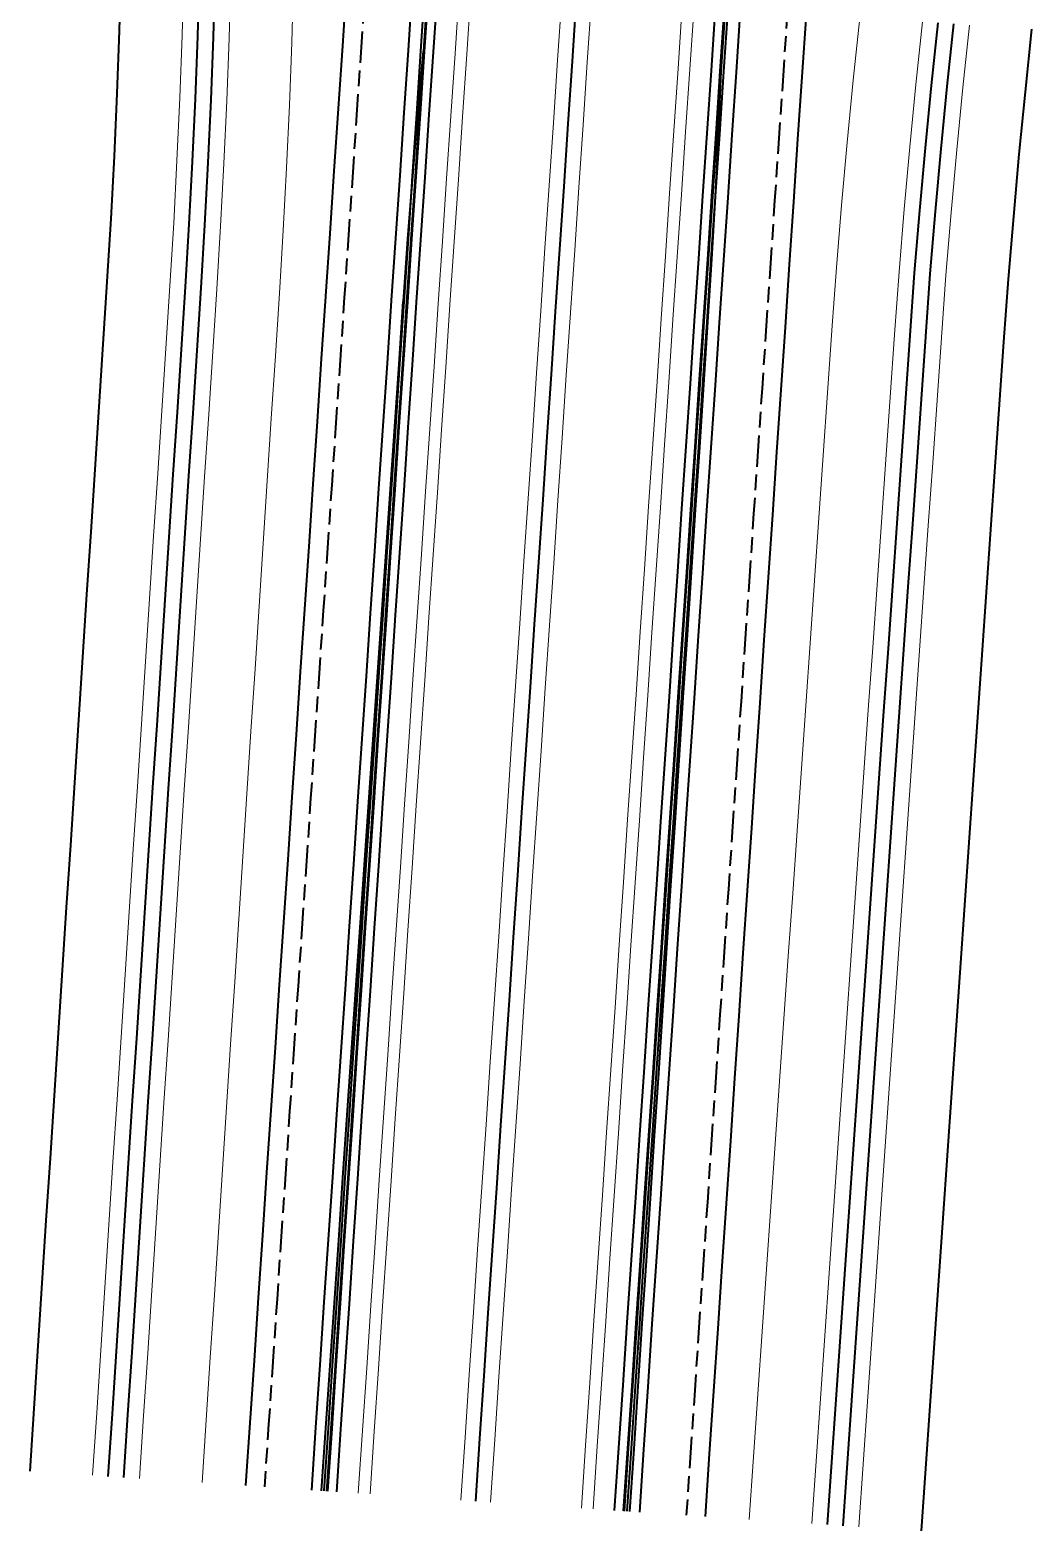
# Model space of a CAD drawing. Header units: feet. Extents: x 85617 to 85865, y 436878 to 437298.
# Drawn here: x 85616.64 to 85648.57, y 436877.91 to 436925.76 of the extents above; entities that cross this region are included whole.
import ezdxf

# ---------------------------------------------------------------- set-up
doc = ezdxf.new("R2010")
doc.units = ezdxf.units.FT
doc.header["$MEASUREMENT"] = 0
for name, pattern in [('( Dashed )', [0.75, 0.5, -0.25]), ('AM-AS', [16, 10, -2, 2, -2]), ('BV-GELEIDERAIL', [16, 10, -3, -3]), ('VW-3-3_STREEP15-N', [6, 3, -3]), ('VW-DOORGETROKKEN_015-N', [0])]:
    doc.linetypes.add(name, pattern=pattern)
for name, color, linetype, lineweight in [('N-WE-AM-AS-G', 10, 'AM-AS', 13), ('N-WE-BV-GELEIDECONSTRUCTIE_ACHTERZIJDE-G', 210, 'Continuous', 40), ('N-WE-BV-GELEIDECONSTRUCTIE_GELEIDERAIL-G', 210, 'BV-GELEIDERAIL', 40), ('N-WE-BV-GELEIDECONSTRUCTIE_UITBUIGING-G', 30, '( Dashed )', 40), ('N-WE-BV-GELEIDECONSTRUCTIE_VOORZIJDE-G', 210, 'Continuous', 40), ('N-WE-GW-BERM-G', 90, 'Continuous', 40), ('N-WE-GW-CUNET-G', 90, 'Continuous', 40), ('N-WE-GW-GRONDWERKLIJN_TEEN-G', 90, 'Continuous', 0), ('N-WE-GW-WATERGANG_BODEM-G', 90, 'Continuous', 40), ('N-WE-GW-WATERGANG_INSTEEK-G', 90, 'Continuous', 40), ('N-WE-GW-WATERGANG_WATERLIJN_WINTERPEIL-G', 7, 'Continuous', 0), ('N-WE-GW-ZANDLIJN-G', 20, 'Continuous', 40), ('N-WE-VH-KANTVERHARDING-G', 7, 'Continuous', 0), ('N-WE-VH-VERHARDING_KNIKLIJN-G', 251, 'Continuous', 40), ('N-WE-VW-MARKERING_LANGS_STREEP_33_015-G', 7, 'VW-3-3_STREEP15-N', 0), ('N-WE-VW-MARKERING_LANGS_STREEP_DOORGETROKKEN_015-G', 7, 'VW-DOORGETROKKEN_015-N', 0)]:
    doc.layers.add(name, color=color, linetype=linetype, lineweight=lineweight)

# ---------------------------------------------------------------- blocks, each defined once
blk = doc.blocks.new('*U4')
at = {"layer": 'N-WE-GW-CUNET-G', "flags": 128}
blk.add_lwpolyline([(85625.924, 436879.194), (85626.062, 436881.19), (85626.199, 436883.185), (85626.336, 436885.18), (85626.474, 436887.176), (85626.611, 436889.171), (85626.749, 436891.166), (85626.886, 436893.161), (85627.024, 436895.157), (85627.161, 436897.152), (85627.299, 436899.147), (85627.436, 436901.142), (85627.573, 436903.138), (85627.711, 436905.133), (85627.848, 436907.128), (85627.986, 436909.124), (85628.123, 436911.119), (85628.261, 436913.114), (85628.398, 436915.109), (85628.535, 436917.1), (85628.536, 436917.105), (85628.679, 436919.1), (85628.834, 436921.094), (85629.002, 436923.087), (85629.181, 436925.079)], dxfattribs=at)
blk = doc.blocks.new('*U5')
at = {"layer": 'N-WE-GW-CUNET-G', "flags": 128}
blk.add_lwpolyline([(85635.759, 436878.534), (85635.89, 436880.529), (85636.02, 436882.525), (85636.151, 436884.521), (85636.282, 436886.517), (85636.413, 436888.512), (85636.543, 436890.508), (85636.674, 436892.504), (85636.805, 436894.499), (85636.935, 436896.495), (85637.066, 436898.491), (85637.197, 436900.487), (85637.327, 436902.482), (85637.458, 436904.478), (85637.589, 436906.474), (85637.72, 436908.47), (85637.85, 436910.465), (85637.981, 436912.461), (85638.112, 436914.457), (85638.242, 436916.447), (85638.242, 436916.452), (85638.367, 436918.449), (85638.48, 436920.446), (85638.58, 436922.443), (85638.669, 436924.442)], dxfattribs=at)

msp = doc.modelspace()

# ---------------------------------------------------------------- linework, layer by layer
at = {"layer": 'N-WE-AM-AS-G'}
msp.add_polyline3d([(85630.842, 436878.864, 1), (85631.009, 436881.358, 1.003), (85631.177, 436883.853, 1.006), (85631.344, 436886.347, 1.008), (85631.512, 436888.842, 1.011), (85631.68, 436891.336, 1.014), (85631.847, 436893.83, 1.017), (85632.015, 436896.325, 1.02), (85632.182, 436898.819, 1.023), (85632.35, 436901.313, 1.025), (85632.517, 436903.808, 1.028), (85632.685, 436906.302, 1.031), (85632.853, 436908.797, 1.034), (85633.02, 436911.291, 1.037), (85633.188, 436913.785, 1.039), (85633.355, 436916.28, 1.042), (85633.389, 436916.774, 1.043), (85633.523, 436918.774, 1.049), (85633.691, 436921.268, 1.068), (85633.858, 436923.763, 1.1), (85634.026, 436926.257, 1.144)], dxfattribs=at)
at = {"layer": 'N-WE-BV-GELEIDECONSTRUCTIE_ACHTERZIJDE-G'}
for points in [[(85625.614, 436879.215, 0.804), (85625.748, 436881.211, 0.806), (85625.882, 436883.206, 0.809), (85626.016, 436885.202, 0.811), (85626.15, 436887.197, 0.813), (85626.285, 436889.193, 0.815), (85626.419, 436891.188, 0.818), (85626.553, 436893.184, 0.82), (85626.687, 436895.179, 0.822), (85626.821, 436897.175, 0.824), (85626.955, 436899.17, 0.827), (85627.089, 436901.166, 0.829), (85627.223, 436903.161, 0.831), (85627.357, 436905.157, 0.833), (85627.491, 436907.152, 0.836), (85627.625, 436909.148, 0.838), (85627.759, 436911.143, 0.84), (85627.893, 436913.139, 0.842), (85628.027, 436915.134, 0.845), (85628.161, 436917.125, 0.847), (85628.161, 436917.13, 0.847), (85628.296, 436919.125, 0.853), (85628.43, 436921.121, 0.867), (85628.564, 436923.116, 0.89), (85628.698, 436925.112, 0.92), (85628.832, 436927.107, 0.958)], [(85625.614, 436879.215, 1.594), (85625.748, 436881.211, 1.596), (85625.882, 436883.206, 1.599), (85626.016, 436885.202, 1.601), (85626.15, 436887.197, 1.603), (85626.285, 436889.193, 1.605), (85626.419, 436891.188, 1.608), (85626.553, 436893.184, 1.61), (85626.687, 436895.179, 1.612), (85626.821, 436897.175, 1.614), (85626.955, 436899.17, 1.617), (85627.089, 436901.166, 1.619), (85627.223, 436903.161, 1.621), (85627.357, 436905.157, 1.623), (85627.491, 436907.152, 1.626), (85627.625, 436909.148, 1.628), (85627.759, 436911.143, 1.63), (85627.893, 436913.139, 1.632), (85628.027, 436915.134, 1.635), (85628.161, 436917.125, 1.637), (85628.161, 436917.13, 1.637), (85628.296, 436919.125, 1.643), (85628.43, 436921.121, 1.657), (85628.564, 436923.116, 1.68), (85628.698, 436925.112, 1.71), (85628.832, 436927.107, 1.748)], [(85636.069, 436878.513, 0.804), (85636.203, 436880.508, 0.806), (85636.337, 436882.504, 0.809), (85636.471, 436884.499, 0.811), (85636.605, 436886.495, 0.813), (85636.739, 436888.49, 0.815), (85636.873, 436890.486, 0.818), (85637.008, 436892.481, 0.82), (85637.142, 436894.477, 0.822), (85637.276, 436896.472, 0.824), (85637.41, 436898.468, 0.827), (85637.544, 436900.463, 0.829), (85637.678, 436902.459, 0.831), (85637.812, 436904.454, 0.833), (85637.946, 436906.45, 0.836), (85638.08, 436908.445, 0.838), (85638.214, 436910.441, 0.84), (85638.348, 436912.436, 0.842), (85638.482, 436914.432, 0.845), (85638.616, 436916.422, 0.847), (85638.616, 436916.427, 0.847), (85638.75, 436918.423, 0.853), (85638.885, 436920.418, 0.867), (85639.019, 436922.414, 0.89), (85639.153, 436924.409, 0.92), (85639.287, 436926.405, 0.958)], [(85636.069, 436878.513, 1.594), (85636.203, 436880.508, 1.596), (85636.337, 436882.504, 1.599), (85636.471, 436884.499, 1.601), (85636.605, 436886.495, 1.603), (85636.739, 436888.49, 1.605), (85636.873, 436890.486, 1.608), (85637.008, 436892.481, 1.61), (85637.142, 436894.477, 1.612), (85637.276, 436896.472, 1.614), (85637.41, 436898.468, 1.617), (85637.544, 436900.463, 1.619), (85637.678, 436902.459, 1.621), (85637.812, 436904.454, 1.623), (85637.946, 436906.45, 1.626), (85638.08, 436908.445, 1.628), (85638.214, 436910.441, 1.63), (85638.348, 436912.436, 1.632), (85638.482, 436914.432, 1.635), (85638.616, 436916.422, 1.637), (85638.616, 436916.427, 1.637), (85638.75, 436918.423, 1.643), (85638.885, 436920.418, 1.657), (85639.019, 436922.414, 1.68), (85639.153, 436924.409, 1.71), (85639.287, 436926.405, 1.748)]]:
    msp.add_polyline3d(points, dxfattribs=at)
at = {"layer": 'N-WE-BV-GELEIDECONSTRUCTIE_GELEIDERAIL-G'}
for points in [[(85626.013, 436879.188, 0.824), (85626.147, 436881.184, 0.826), (85626.281, 436883.179, 0.829), (85626.415, 436885.175, 0.831), (85626.55, 436887.17, 0.833), (85626.684, 436889.166, 0.835), (85626.818, 436891.161, 0.838), (85626.952, 436893.157, 0.84), (85627.086, 436895.152, 0.842), (85627.22, 436897.148, 0.844), (85627.354, 436899.143, 0.847), (85627.488, 436901.139, 0.849), (85627.622, 436903.134, 0.851), (85627.756, 436905.13, 0.853), (85627.89, 436907.125, 0.856), (85628.024, 436909.121, 0.858), (85628.158, 436911.116, 0.86), (85628.292, 436913.112, 0.862), (85628.427, 436915.107, 0.865), (85628.56, 436917.098, 0.867), (85628.561, 436917.103, 0.867), (85628.695, 436919.098, 0.873), (85628.829, 436921.094, 0.887), (85628.963, 436923.089, 0.91), (85629.097, 436925.085, 0.94), (85629.231, 436927.08, 0.978)], [(85635.67, 436878.54, 0.824), (85635.804, 436880.535, 0.826), (85635.938, 436882.531, 0.829), (85636.072, 436884.526, 0.831), (85636.206, 436886.522, 0.833), (85636.34, 436888.517, 0.835), (85636.474, 436890.513, 0.838), (85636.608, 436892.508, 0.84), (85636.742, 436894.504, 0.842), (85636.877, 436896.499, 0.844), (85637.011, 436898.495, 0.847), (85637.145, 436900.49, 0.849), (85637.279, 436902.486, 0.851), (85637.413, 436904.481, 0.853), (85637.547, 436906.477, 0.856), (85637.681, 436908.472, 0.858), (85637.815, 436910.468, 0.86), (85637.949, 436912.463, 0.862), (85638.083, 436914.459, 0.865), (85638.217, 436916.449, 0.867), (85638.217, 436916.454, 0.867), (85638.351, 436918.45, 0.873), (85638.485, 436920.445, 0.887), (85638.619, 436922.441, 0.91), (85638.754, 436924.436, 0.94), (85638.888, 436926.432, 0.978)]]:
    msp.add_polyline3d(points, dxfattribs=at)
at = {"layer": 'N-WE-BV-GELEIDECONSTRUCTIE_UITBUIGING-G'}
for points in [[(85624.118, 436879.316, 0.729), (85624.252, 436881.311, 0.731), (85624.386, 436883.307, 0.734), (85624.52, 436885.302, 0.736), (85624.654, 436887.298, 0.738), (85624.788, 436889.293, 0.74), (85624.922, 436891.289, 0.743), (85625.056, 436893.284, 0.745), (85625.19, 436895.28, 0.747), (85625.324, 436897.275, 0.749), (85625.458, 436899.271, 0.752), (85625.592, 436901.266, 0.754), (85625.726, 436903.262, 0.756), (85625.86, 436905.257, 0.758), (85625.995, 436907.253, 0.761), (85626.129, 436909.248, 0.763), (85626.263, 436911.244, 0.765), (85626.397, 436913.239, 0.767), (85626.531, 436915.235, 0.77), (85626.665, 436917.225, 0.772), (85626.665, 436917.23, 0.772), (85626.799, 436919.226, 0.778), (85626.933, 436921.221, 0.792), (85627.067, 436923.217, 0.815), (85627.201, 436925.212, 0.845), (85627.335, 436927.208, 0.883)], [(85637.566, 436878.412, 0.729), (85637.7, 436880.408, 0.731), (85637.834, 436882.403, 0.734), (85637.968, 436884.399, 0.736), (85638.102, 436886.394, 0.738), (85638.236, 436888.39, 0.74), (85638.37, 436890.385, 0.743), (85638.504, 436892.381, 0.745), (85638.638, 436894.376, 0.747), (85638.772, 436896.372, 0.749), (85638.906, 436898.367, 0.752), (85639.04, 436900.363, 0.754), (85639.174, 436902.358, 0.756), (85639.309, 436904.354, 0.758), (85639.443, 436906.349, 0.761), (85639.577, 436908.345, 0.763), (85639.711, 436910.34, 0.765), (85639.845, 436912.336, 0.767), (85639.979, 436914.331, 0.77), (85640.113, 436916.322, 0.772), (85640.113, 436916.327, 0.772), (85640.247, 436918.322, 0.778), (85640.381, 436920.318, 0.792), (85640.515, 436922.313, 0.815), (85640.649, 436924.309, 0.845), (85640.783, 436926.304, 0.883)]]:
    msp.add_polyline3d(points, dxfattribs=at)
at = {"layer": 'N-WE-BV-GELEIDECONSTRUCTIE_VOORZIJDE-G'}
for points in [[(85626.412, 436879.162, 0.844), (85626.546, 436881.157, 0.846), (85626.68, 436883.153, 0.849), (85626.815, 436885.148, 0.851), (85626.949, 436887.144, 0.853), (85627.083, 436889.139, 0.855), (85627.217, 436891.135, 0.858), (85627.351, 436893.13, 0.86), (85627.485, 436895.126, 0.862), (85627.619, 436897.121, 0.864), (85627.753, 436899.117, 0.867), (85627.887, 436901.112, 0.869), (85628.021, 436903.108, 0.871), (85628.155, 436905.103, 0.873), (85628.289, 436907.099, 0.876), (85628.423, 436909.094, 0.878), (85628.557, 436911.09, 0.88), (85628.692, 436913.085, 0.882), (85628.826, 436915.081, 0.885), (85628.959, 436917.071, 0.887), (85628.96, 436917.076, 0.887), (85629.094, 436919.072, 0.893), (85629.228, 436921.067, 0.907), (85629.362, 436923.063, 0.93), (85629.496, 436925.058, 0.96), (85629.63, 436927.054, 0.998)], [(85626.412, 436879.162, 1.594), (85626.546, 436881.157, 1.596), (85626.68, 436883.153, 1.599), (85626.815, 436885.148, 1.601), (85626.949, 436887.144, 1.603), (85627.083, 436889.139, 1.605), (85627.217, 436891.135, 1.608), (85627.351, 436893.13, 1.61), (85627.485, 436895.126, 1.612), (85627.619, 436897.121, 1.614), (85627.753, 436899.117, 1.617), (85627.887, 436901.112, 1.619), (85628.021, 436903.108, 1.621), (85628.155, 436905.103, 1.623), (85628.289, 436907.099, 1.626), (85628.423, 436909.094, 1.628), (85628.557, 436911.09, 1.63), (85628.692, 436913.085, 1.632), (85628.826, 436915.081, 1.635), (85628.959, 436917.071, 1.637), (85628.96, 436917.076, 1.637), (85629.094, 436919.072, 1.643), (85629.228, 436921.067, 1.657), (85629.362, 436923.063, 1.68), (85629.496, 436925.058, 1.71), (85629.63, 436927.054, 1.748)], [(85635.271, 436878.566, 0.844), (85635.405, 436880.562, 0.846), (85635.539, 436882.557, 0.849), (85635.673, 436884.553, 0.851), (85635.807, 436886.548, 0.853), (85635.941, 436888.544, 0.855), (85636.075, 436890.539, 0.858), (85636.209, 436892.535, 0.86), (85636.343, 436894.53, 0.862), (85636.477, 436896.526, 0.864), (85636.612, 436898.521, 0.867), (85636.746, 436900.517, 0.869), (85636.88, 436902.512, 0.871), (85637.014, 436904.508, 0.873), (85637.148, 436906.503, 0.876), (85637.282, 436908.499, 0.878), (85637.416, 436910.494, 0.88), (85637.55, 436912.49, 0.882), (85637.684, 436914.485, 0.885), (85637.818, 436916.476, 0.887), (85637.818, 436916.481, 0.887), (85637.952, 436918.476, 0.893), (85638.086, 436920.472, 0.907), (85638.22, 436922.467, 0.93), (85638.354, 436924.463, 0.96), (85638.489, 436926.458, 0.998)], [(85635.271, 436878.566, 1.594), (85635.405, 436880.562, 1.596), (85635.539, 436882.557, 1.599), (85635.673, 436884.553, 1.601), (85635.807, 436886.548, 1.603), (85635.941, 436888.544, 1.605), (85636.075, 436890.539, 1.608), (85636.209, 436892.535, 1.61), (85636.343, 436894.53, 1.612), (85636.477, 436896.526, 1.614), (85636.612, 436898.521, 1.617), (85636.746, 436900.517, 1.619), (85636.88, 436902.512, 1.621), (85637.014, 436904.508, 1.623), (85637.148, 436906.503, 1.626), (85637.282, 436908.499, 1.628), (85637.416, 436910.494, 1.63), (85637.55, 436912.49, 1.632), (85637.684, 436914.485, 1.635), (85637.818, 436916.476, 1.637), (85637.818, 436916.481, 1.637), (85637.952, 436918.476, 1.643), (85638.086, 436920.472, 1.657), (85638.22, 436922.467, 1.68), (85638.354, 436924.463, 1.71), (85638.489, 436926.458, 1.748)]]:
    msp.add_polyline3d(points, dxfattribs=at)
at = {"layer": 'N-WE-GW-BERM-G'}
for points in [[(85623.519, 436879.356, 0.699), (85623.653, 436881.352, 0.701), (85623.787, 436883.347, 0.704), (85623.921, 436885.343, 0.706), (85624.055, 436887.338, 0.708), (85624.189, 436889.334, 0.71), (85624.323, 436891.329, 0.713), (85624.457, 436893.325, 0.715), (85624.591, 436895.32, 0.717), (85624.726, 436897.316, 0.719), (85624.86, 436899.311, 0.722), (85624.994, 436901.307, 0.724), (85625.128, 436903.302, 0.726), (85625.262, 436905.298, 0.728), (85625.396, 436907.293, 0.731), (85625.53, 436909.289, 0.733), (85625.664, 436911.284, 0.735), (85625.798, 436913.28, 0.737), (85625.932, 436915.275, 0.74), (85626.066, 436917.266, 0.742), (85626.066, 436917.271, 0.742), (85626.2, 436919.266, 0.748), (85626.334, 436921.262, 0.762), (85626.468, 436923.257, 0.785), (85626.602, 436925.253, 0.815), (85626.737, 436927.248, 0.853)], [(85638.164, 436878.372, 0.699), (85638.298, 436880.368, 0.701), (85638.432, 436882.363, 0.704), (85638.567, 436884.359, 0.706), (85638.701, 436886.354, 0.708), (85638.835, 436888.35, 0.71), (85638.969, 436890.345, 0.713), (85639.103, 436892.341, 0.715), (85639.237, 436894.336, 0.717), (85639.371, 436896.332, 0.719), (85639.505, 436898.327, 0.722), (85639.639, 436900.323, 0.724), (85639.773, 436902.318, 0.726), (85639.907, 436904.314, 0.728), (85640.041, 436906.309, 0.731), (85640.175, 436908.305, 0.733), (85640.309, 436910.3, 0.735), (85640.444, 436912.296, 0.737), (85640.578, 436914.291, 0.74), (85640.711, 436916.282, 0.742), (85640.712, 436916.287, 0.742), (85640.846, 436918.282, 0.748), (85640.98, 436920.278, 0.762), (85641.114, 436922.273, 0.785), (85641.248, 436924.269, 0.815), (85641.382, 436926.264, 0.853)]]:
    msp.add_polyline3d(points, dxfattribs=at)
at = {"layer": 'N-WE-GW-GRONDWERKLIJN_TEEN-G'}
for points in [[(85622.124, 436879.45, 0), (85622.254, 436881.446, 0), (85622.383, 436883.441, 0), (85622.513, 436885.437, 0), (85622.642, 436887.433, 0), (85622.772, 436889.429, 0), (85622.901, 436891.425, 0), (85623.031, 436893.42, 0), (85623.161, 436895.416, 0), (85623.29, 436897.412, 0), (85623.42, 436899.408, 0), (85623.549, 436901.404, 0), (85623.679, 436903.399, 0), (85623.808, 436905.395, 0), (85623.938, 436907.391, 0), (85624.068, 436909.387, 0), (85624.197, 436911.383, 0), (85624.327, 436913.378, 0), (85624.456, 436915.374, 0), (85624.585, 436917.365, 0), (85624.586, 436917.37, 0), (85624.707, 436919.366, 0), (85624.813, 436921.364, 0), (85624.903, 436923.362, 0), (85624.976, 436925.362, 0), (85625.034, 436927.362, 0)], [(85639.559, 436878.278, 0), (85639.698, 436880.274, 0), (85639.836, 436882.269, 0), (85639.975, 436884.264, 0), (85640.113, 436886.259, 0), (85640.252, 436888.254, 0), (85640.391, 436890.25, 0), (85640.529, 436892.245, 0), (85640.668, 436894.24, 0), (85640.806, 436896.235, 0), (85640.945, 436898.23, 0), (85641.083, 436900.226, 0), (85641.222, 436902.221, 0), (85641.361, 436904.216, 0), (85641.499, 436906.211, 0), (85641.638, 436908.206, 0), (85641.776, 436910.202, 0), (85641.915, 436912.197, 0), (85642.053, 436914.192, 0), (85642.192, 436916.182, 0), (85642.192, 436916.187, 0), (85642.339, 436918.182, 0), (85642.501, 436920.175, 0), (85642.68, 436922.168, 0), (85642.874, 436924.159, 0), (85643.085, 436926.15, 0)]]:
    msp.add_polyline3d(points, dxfattribs=at)
at = {"layer": 'N-WE-GW-WATERGANG_BODEM-G'}
for points in [[(85619.131, 436879.651, -1.25), (85619.26, 436881.647, -1.25), (85619.39, 436883.642, -1.25), (85619.519, 436885.638, -1.25), (85619.649, 436887.634, -1.25), (85619.779, 436889.63, -1.25), (85619.908, 436891.626, -1.25), (85620.038, 436893.621, -1.25), (85620.167, 436895.617, -1.25), (85620.297, 436897.613, -1.25), (85620.426, 436899.609, -1.25), (85620.556, 436901.605, -1.25), (85620.686, 436903.6, -1.25), (85620.815, 436905.596, -1.25), (85620.945, 436907.592, -1.25), (85621.074, 436909.588, -1.25), (85621.204, 436911.584, -1.25), (85621.333, 436913.58, -1.25), (85621.463, 436915.575, -1.25), (85621.592, 436917.566, -1.25), (85621.593, 436917.571, -1.25), (85621.714, 436919.567, -1.25), (85621.82, 436921.565, -1.25), (85621.909, 436923.563, -1.25), (85621.983, 436925.563, -1.25), (85622.041, 436927.564, -1.25)], [(85619.63, 436879.617, -1.25), (85619.759, 436881.613, -1.25), (85619.889, 436883.609, -1.25), (85620.018, 436885.605, -1.25), (85620.148, 436887.601, -1.25), (85620.277, 436889.596, -1.25), (85620.407, 436891.592, -1.25), (85620.537, 436893.588, -1.25), (85620.666, 436895.584, -1.25), (85620.796, 436897.58, -1.25), (85620.925, 436899.575, -1.25), (85621.055, 436901.571, -1.25), (85621.184, 436903.567, -1.25), (85621.314, 436905.563, -1.25), (85621.444, 436907.559, -1.25), (85621.573, 436909.554, -1.25), (85621.703, 436911.55, -1.25), (85621.832, 436913.546, -1.25), (85621.962, 436915.542, -1.25), (85622.091, 436917.533, -1.25), (85622.091, 436917.538, -1.25), (85622.213, 436919.534, -1.25), (85622.319, 436921.531, -1.25), (85622.408, 436923.53, -1.25), (85622.482, 436925.529, -1.25), (85622.54, 436927.53, -1.25)], [(85642.054, 436878.111, -1.25), (85642.192, 436880.106, -1.25), (85642.331, 436882.101, -1.25), (85642.469, 436884.096, -1.25), (85642.608, 436886.092, -1.25), (85642.746, 436888.087, -1.25), (85642.885, 436890.082, -1.25), (85643.024, 436892.077, -1.25), (85643.162, 436894.072, -1.25), (85643.301, 436896.068, -1.25), (85643.439, 436898.063, -1.25), (85643.578, 436900.058, -1.25), (85643.716, 436902.053, -1.25), (85643.855, 436904.048, -1.25), (85643.994, 436906.044, -1.25), (85644.132, 436908.039, -1.25), (85644.271, 436910.034, -1.25), (85644.409, 436912.029, -1.25), (85644.548, 436914.024, -1.25), (85644.686, 436916.015, -1.25), (85644.686, 436916.02, -1.25), (85644.833, 436918.014, -1.25), (85644.996, 436920.008, -1.25), (85645.174, 436922, -1.25), (85645.369, 436923.992, -1.25), (85645.579, 436925.982, -1.25)], [(85642.552, 436878.077, -1.25), (85642.691, 436880.072, -1.25), (85642.83, 436882.068, -1.25), (85642.968, 436884.063, -1.25), (85643.107, 436886.058, -1.25), (85643.245, 436888.053, -1.25), (85643.384, 436890.048, -1.25), (85643.522, 436892.044, -1.25), (85643.661, 436894.039, -1.25), (85643.8, 436896.034, -1.25), (85643.938, 436898.029, -1.25), (85644.077, 436900.024, -1.25), (85644.215, 436902.02, -1.25), (85644.354, 436904.015, -1.25), (85644.492, 436906.01, -1.25), (85644.631, 436908.005, -1.25), (85644.77, 436910, -1.25), (85644.908, 436911.996, -1.25), (85645.047, 436913.991, -1.25), (85645.185, 436915.981, -1.25), (85645.185, 436915.986, -1.25), (85645.332, 436917.981, -1.25), (85645.494, 436919.974, -1.25), (85645.673, 436921.967, -1.25), (85645.867, 436923.958, -1.25), (85646.078, 436925.949, -1.25)]]:
    msp.add_polyline3d(points, dxfattribs=at)
at = {"layer": 'N-WE-GW-WATERGANG_INSTEEK-G'}
for points in [[(85616.636, 436879.818, 0), (85616.766, 436881.814, 0), (85616.896, 436883.81, 0), (85617.025, 436885.806, 0), (85617.155, 436887.802, 0), (85617.284, 436889.797, 0), (85617.414, 436891.793, 0), (85617.543, 436893.789, 0), (85617.673, 436895.785, 0), (85617.802, 436897.781, 0), (85617.932, 436899.776, 0), (85618.062, 436901.772, 0), (85618.191, 436903.768, 0), (85618.321, 436905.764, 0), (85618.45, 436907.76, 0), (85618.58, 436909.755, 0), (85618.709, 436911.751, 0), (85618.839, 436913.747, 0), (85618.969, 436915.743, 0), (85619.098, 436917.734, 0), (85619.098, 436917.739, 0), (85619.22, 436919.735, 0), (85619.325, 436921.732, 0), (85619.415, 436923.731, 0), (85619.489, 436925.731, 0), (85619.546, 436927.731, 0)], [(85645.047, 436877.91, 0), (85645.185, 436879.905, 0), (85645.324, 436881.9, 0), (85645.463, 436883.895, 0), (85645.601, 436885.89, 0), (85645.74, 436887.886, 0), (85645.878, 436889.881, 0), (85646.017, 436891.876, 0), (85646.155, 436893.871, 0), (85646.294, 436895.866, 0), (85646.433, 436897.862, 0), (85646.571, 436899.857, 0), (85646.71, 436901.852, 0), (85646.848, 436903.847, 0), (85646.987, 436905.842, 0), (85647.125, 436907.838, 0), (85647.264, 436909.833, 0), (85647.403, 436911.828, 0), (85647.541, 436913.823, 0), (85647.679, 436915.813, 0), (85647.68, 436915.818, 0), (85647.826, 436917.813, 0), (85647.989, 436919.807, 0), (85648.167, 436921.799, 0), (85648.362, 436923.791, 0), (85648.572, 436925.781, 0)]]:
    msp.add_polyline3d(points, dxfattribs=at)
at = {"layer": 'N-WE-GW-WATERGANG_WATERLIJN_WINTERPEIL-G'}
for points in [[(85618.632, 436879.684, -1), (85618.761, 436881.68, -1), (85618.891, 436883.676, -1), (85619.021, 436885.672, -1), (85619.15, 436887.668, -1), (85619.28, 436889.663, -1), (85619.409, 436891.659, -1), (85619.539, 436893.655, -1), (85619.668, 436895.651, -1), (85619.798, 436897.647, -1), (85619.928, 436899.642, -1), (85620.057, 436901.638, -1), (85620.187, 436903.634, -1), (85620.316, 436905.63, -1), (85620.446, 436907.626, -1), (85620.575, 436909.621, -1), (85620.705, 436911.617, -1), (85620.835, 436913.613, -1), (85620.964, 436915.609, -1), (85621.093, 436917.6, -1), (85621.094, 436917.605, -1), (85621.215, 436919.601, -1), (85621.321, 436921.598, -1), (85621.41, 436923.597, -1), (85621.484, 436925.596, -1), (85621.542, 436927.597, -1)], [(85620.129, 436879.584, -1), (85620.258, 436881.58, -1), (85620.388, 436883.575, -1), (85620.517, 436885.571, -1), (85620.647, 436887.567, -1), (85620.776, 436889.563, -1), (85620.906, 436891.559, -1), (85621.035, 436893.554, -1), (85621.165, 436895.55, -1), (85621.295, 436897.546, -1), (85621.424, 436899.542, -1), (85621.554, 436901.538, -1), (85621.683, 436903.533, -1), (85621.813, 436905.529, -1), (85621.942, 436907.525, -1), (85622.072, 436909.521, -1), (85622.202, 436911.517, -1), (85622.331, 436913.512, -1), (85622.461, 436915.508, -1), (85622.59, 436917.499, -1), (85622.59, 436917.504, -1), (85622.712, 436919.5, -1), (85622.817, 436921.498, -1), (85622.907, 436923.496, -1), (85622.981, 436925.496, -1), (85623.038, 436927.497, -1)], [(85641.555, 436878.144, -1), (85641.693, 436880.139, -1), (85641.832, 436882.135, -1), (85641.97, 436884.13, -1), (85642.109, 436886.125, -1), (85642.248, 436888.12, -1), (85642.386, 436890.115, -1), (85642.525, 436892.111, -1), (85642.663, 436894.106, -1), (85642.802, 436896.101, -1), (85642.94, 436898.096, -1), (85643.079, 436900.091, -1), (85643.218, 436902.087, -1), (85643.356, 436904.082, -1), (85643.495, 436906.077, -1), (85643.633, 436908.072, -1), (85643.772, 436910.067, -1), (85643.91, 436912.063, -1), (85644.049, 436914.058, -1), (85644.187, 436916.048, -1), (85644.188, 436916.053, -1), (85644.334, 436918.048, -1), (85644.497, 436920.041, -1), (85644.675, 436922.034, -1), (85644.87, 436924.025, -1), (85645.08, 436926.016, -1)], [(85643.051, 436878.044, -1), (85643.19, 436880.039, -1), (85643.328, 436882.034, -1), (85643.467, 436884.029, -1), (85643.606, 436886.025, -1), (85643.744, 436888.02, -1), (85643.883, 436890.015, -1), (85644.021, 436892.01, -1), (85644.16, 436894.005, -1), (85644.298, 436896, -1), (85644.437, 436897.996, -1), (85644.576, 436899.991, -1), (85644.714, 436901.986, -1), (85644.853, 436903.981, -1), (85644.991, 436905.976, -1), (85645.13, 436907.972, -1), (85645.268, 436909.967, -1), (85645.407, 436911.962, -1), (85645.546, 436913.957, -1), (85645.684, 436915.947, -1), (85645.684, 436915.952, -1), (85645.831, 436917.947, -1), (85645.993, 436919.941, -1), (85646.172, 436921.933, -1), (85646.366, 436923.925, -1), (85646.577, 436925.915, -1)]]:
    msp.add_polyline3d(points, dxfattribs=at)
at = {"layer": 'N-WE-GW-ZANDLIJN-G'}
for points in [[(85626.102, 436879.182, -0.119), (85626.236, 436881.178, -0.117), (85626.37, 436883.173, -0.115), (85626.504, 436885.169, -0.112), (85626.639, 436887.164, -0.11), (85626.773, 436889.16, -0.108), (85626.907, 436891.155, -0.106), (85627.041, 436893.151, -0.103), (85627.175, 436895.146, -0.101), (85627.309, 436897.142, -0.099), (85627.443, 436899.137, -0.096), (85627.577, 436901.133, -0.094), (85627.711, 436903.128, -0.092), (85627.845, 436905.124, -0.09), (85627.979, 436907.119, -0.087), (85628.113, 436909.115, -0.085), (85628.247, 436911.11, -0.083), (85628.381, 436913.106, -0.081), (85628.516, 436915.101, -0.078), (85628.649, 436917.092, -0.076), (85628.65, 436917.097, -0.076), (85628.784, 436919.092, -0.07), (85628.918, 436921.088, -0.056), (85629.052, 436923.083, -0.033), (85629.186, 436925.079, -0.003), (85629.32, 436927.074, 0.035)], [(85626.102, 436879.182, -0.119), (85626.236, 436881.178, -0.117), (85626.37, 436883.173, -0.115), (85626.504, 436885.169, -0.112), (85626.639, 436887.164, -0.11), (85626.773, 436889.16, -0.108), (85626.907, 436891.155, -0.106), (85627.041, 436893.151, -0.103), (85627.175, 436895.146, -0.101), (85627.309, 436897.142, -0.099), (85627.443, 436899.137, -0.096), (85627.577, 436901.133, -0.094), (85627.711, 436903.128, -0.092), (85627.845, 436905.124, -0.09), (85627.979, 436907.119, -0.087), (85628.113, 436909.115, -0.085), (85628.247, 436911.11, -0.083), (85628.381, 436913.106, -0.081), (85628.516, 436915.101, -0.078), (85628.649, 436917.092, -0.076), (85628.65, 436917.097, -0.076), (85628.784, 436919.092, -0.07), (85628.918, 436921.088, -0.056), (85629.052, 436923.083, -0.033), (85629.186, 436925.079, -0.003), (85629.32, 436927.074, 0.035)], [(85626.128, 436879.181, -0.118), (85626.262, 436881.176, -0.116), (85626.396, 436883.172, -0.114), (85626.53, 436885.167, -0.112), (85626.664, 436887.163, -0.109), (85626.798, 436889.158, -0.107), (85626.932, 436891.154, -0.105), (85627.066, 436893.149, -0.103), (85627.2, 436895.145, -0.1), (85627.334, 436897.14, -0.098), (85627.468, 436899.136, -0.096), (85627.602, 436901.131, -0.094), (85627.736, 436903.127, -0.091), (85627.87, 436905.122, -0.089), (85628.005, 436907.118, -0.087), (85628.139, 436909.113, -0.085), (85628.273, 436911.109, -0.082), (85628.407, 436913.104, -0.08), (85628.541, 436915.1, -0.078), (85628.675, 436917.09, -0.076), (85628.675, 436917.095, -0.076), (85628.809, 436919.091, -0.069), (85628.943, 436921.086, -0.055), (85629.077, 436923.082, -0.033), (85629.211, 436925.077, -0.002), (85629.345, 436927.073, 0.036)], [(85626.128, 436879.181, -0.118), (85626.262, 436881.176, -0.116), (85626.396, 436883.172, -0.114), (85626.53, 436885.167, -0.112), (85626.664, 436887.163, -0.109), (85626.798, 436889.158, -0.107), (85626.932, 436891.154, -0.105), (85627.066, 436893.149, -0.103), (85627.2, 436895.145, -0.1), (85627.334, 436897.14, -0.098), (85627.468, 436899.136, -0.096), (85627.602, 436901.131, -0.094), (85627.736, 436903.127, -0.091), (85627.87, 436905.122, -0.089), (85628.005, 436907.118, -0.087), (85628.139, 436909.113, -0.085), (85628.273, 436911.109, -0.082), (85628.407, 436913.104, -0.08), (85628.541, 436915.1, -0.078), (85628.675, 436917.09, -0.076), (85628.675, 436917.095, -0.076), (85628.809, 436919.091, -0.069), (85628.943, 436921.086, -0.055), (85629.077, 436923.082, -0.033), (85629.211, 436925.077, -0.002), (85629.345, 436927.073, 0.036)], [(85630.842, 436878.864, 0), (85630.976, 436880.86, 0.002), (85631.11, 436882.855, 0.004), (85631.244, 436884.851, 0.006), (85631.378, 436886.846, 0.009), (85631.512, 436888.842, 0.011), (85631.646, 436890.837, 0.013), (85631.78, 436892.833, 0.015), (85631.914, 436894.828, 0.018), (85632.048, 436896.824, 0.02), (85632.182, 436898.819, 0.022), (85632.316, 436900.815, 0.025), (85632.45, 436902.81, 0.027), (85632.585, 436904.806, 0.029), (85632.719, 436906.801, 0.031), (85632.853, 436908.797, 0.034), (85632.987, 436910.792, 0.036), (85633.121, 436912.788, 0.038), (85633.255, 436914.783, 0.04), (85633.389, 436916.774, 0.043), (85633.389, 436916.779, 0.043), (85633.523, 436918.774, 0.049), (85633.657, 436920.77, 0.063), (85633.791, 436922.765, 0.085), (85633.925, 436924.761, 0.116), (85634.059, 436926.756, 0.154)], [(85630.842, 436878.864, 0), (85630.976, 436880.86, 0.002), (85631.11, 436882.855, 0.004), (85631.244, 436884.851, 0.006), (85631.378, 436886.846, 0.009), (85631.512, 436888.842, 0.011), (85631.646, 436890.837, 0.013), (85631.78, 436892.833, 0.015), (85631.914, 436894.828, 0.018), (85632.048, 436896.824, 0.02), (85632.182, 436898.819, 0.022), (85632.316, 436900.815, 0.025), (85632.45, 436902.81, 0.027), (85632.585, 436904.806, 0.029), (85632.719, 436906.801, 0.031), (85632.853, 436908.797, 0.034), (85632.987, 436910.792, 0.036), (85633.121, 436912.788, 0.038), (85633.255, 436914.783, 0.04), (85633.389, 436916.774, 0.043), (85633.389, 436916.779, 0.043), (85633.523, 436918.774, 0.049), (85633.657, 436920.77, 0.063), (85633.791, 436922.765, 0.085), (85633.925, 436924.761, 0.116), (85634.059, 436926.756, 0.154)], [(85635.556, 436878.547, -0.118), (85635.69, 436880.543, -0.116), (85635.824, 436882.538, -0.114), (85635.958, 436884.534, -0.112), (85636.092, 436886.529, -0.109), (85636.226, 436888.525, -0.107), (85636.36, 436890.52, -0.105), (85636.494, 436892.516, -0.103), (85636.628, 436894.511, -0.1), (85636.762, 436896.507, -0.098), (85636.896, 436898.502, -0.096), (85637.03, 436900.498, -0.094), (85637.165, 436902.493, -0.091), (85637.299, 436904.489, -0.089), (85637.433, 436906.484, -0.087), (85637.567, 436908.48, -0.085), (85637.701, 436910.475, -0.082), (85637.835, 436912.471, -0.08), (85637.969, 436914.466, -0.078), (85638.103, 436916.457, -0.076), (85638.103, 436916.462, -0.076), (85638.237, 436918.457, -0.069), (85638.371, 436920.453, -0.055), (85638.505, 436922.448, -0.033), (85638.639, 436924.444, -0.002), (85638.773, 436926.439, 0.036)], [(85635.556, 436878.547, -0.118), (85635.69, 436880.543, -0.116), (85635.824, 436882.538, -0.114), (85635.958, 436884.534, -0.112), (85636.092, 436886.529, -0.109), (85636.226, 436888.525, -0.107), (85636.36, 436890.52, -0.105), (85636.494, 436892.516, -0.103), (85636.628, 436894.511, -0.1), (85636.762, 436896.507, -0.098), (85636.896, 436898.502, -0.096), (85637.03, 436900.498, -0.094), (85637.165, 436902.493, -0.091), (85637.299, 436904.489, -0.089), (85637.433, 436906.484, -0.087), (85637.567, 436908.48, -0.085), (85637.701, 436910.475, -0.082), (85637.835, 436912.471, -0.08), (85637.969, 436914.466, -0.078), (85638.103, 436916.457, -0.076), (85638.103, 436916.462, -0.076), (85638.237, 436918.457, -0.069), (85638.371, 436920.453, -0.055), (85638.505, 436922.448, -0.033), (85638.639, 436924.444, -0.002), (85638.773, 436926.439, 0.036)], [(85635.581, 436878.546, -0.119), (85635.715, 436880.541, -0.117), (85635.849, 436882.537, -0.115), (85635.983, 436884.532, -0.112), (85636.117, 436886.528, -0.11), (85636.251, 436888.523, -0.108), (85636.385, 436890.519, -0.106), (85636.519, 436892.514, -0.103), (85636.653, 436894.51, -0.101), (85636.788, 436896.505, -0.099), (85636.922, 436898.501, -0.096), (85637.056, 436900.496, -0.094), (85637.19, 436902.492, -0.092), (85637.324, 436904.487, -0.09), (85637.458, 436906.483, -0.087), (85637.592, 436908.478, -0.085), (85637.726, 436910.474, -0.083), (85637.86, 436912.469, -0.081), (85637.994, 436914.465, -0.078), (85638.128, 436916.455, -0.076), (85638.128, 436916.46, -0.076), (85638.262, 436918.456, -0.07), (85638.396, 436920.451, -0.056), (85638.53, 436922.447, -0.033), (85638.665, 436924.442, -0.003), (85638.799, 436926.438, 0.035)], [(85635.581, 436878.546, -0.119), (85635.715, 436880.541, -0.117), (85635.849, 436882.537, -0.115), (85635.983, 436884.532, -0.112), (85636.117, 436886.528, -0.11), (85636.251, 436888.523, -0.108), (85636.385, 436890.519, -0.106), (85636.519, 436892.514, -0.103), (85636.653, 436894.51, -0.101), (85636.788, 436896.505, -0.099), (85636.922, 436898.501, -0.096), (85637.056, 436900.496, -0.094), (85637.19, 436902.492, -0.092), (85637.324, 436904.487, -0.09), (85637.458, 436906.483, -0.087), (85637.592, 436908.478, -0.085), (85637.726, 436910.474, -0.083), (85637.86, 436912.469, -0.081), (85637.994, 436914.465, -0.078), (85638.128, 436916.455, -0.076), (85638.128, 436916.46, -0.076), (85638.262, 436918.456, -0.07), (85638.396, 436920.451, -0.056), (85638.53, 436922.447, -0.033), (85638.665, 436924.442, -0.003), (85638.799, 436926.438, 0.035)]]:
    msp.add_polyline3d(points, dxfattribs=at)
at = {"layer": 'N-WE-VH-KANTVERHARDING-G'}
for points in [[(85627.1, 436879.115, 0.906), (85627.234, 436881.111, 0.909), (85627.368, 436883.106, 0.911), (85627.502, 436885.102, 0.913), (85627.636, 436887.097, 0.915), (85627.77, 436889.093, 0.918), (85627.904, 436891.088, 0.92), (85628.039, 436893.084, 0.922), (85628.173, 436895.079, 0.924), (85628.307, 436897.075, 0.927), (85628.441, 436899.07, 0.929), (85628.575, 436901.066, 0.931), (85628.709, 436903.061, 0.933), (85628.843, 436905.057, 0.936), (85628.977, 436907.052, 0.938), (85629.111, 436909.048, 0.94), (85629.245, 436911.043, 0.942), (85629.379, 436913.039, 0.945), (85629.513, 436915.034, 0.947), (85629.647, 436917.025, 0.949), (85629.647, 436917.03, 0.949), (85629.781, 436919.025, 0.955), (85629.916, 436921.021, 0.97), (85630.05, 436923.016, 0.992), (85630.184, 436925.012, 1.022), (85630.318, 436927.007, 1.061)], [(85634.583, 436878.613, 0.906), (85634.717, 436880.608, 0.909), (85634.851, 436882.604, 0.911), (85634.985, 436884.599, 0.913), (85635.119, 436886.595, 0.915), (85635.254, 436888.59, 0.918), (85635.388, 436890.586, 0.92), (85635.522, 436892.581, 0.922), (85635.656, 436894.577, 0.924), (85635.79, 436896.572, 0.927), (85635.924, 436898.568, 0.929), (85636.058, 436900.563, 0.931), (85636.192, 436902.559, 0.933), (85636.326, 436904.554, 0.936), (85636.46, 436906.55, 0.938), (85636.594, 436908.545, 0.94), (85636.728, 436910.541, 0.942), (85636.862, 436912.536, 0.945), (85636.996, 436914.532, 0.947), (85637.13, 436916.522, 0.949), (85637.13, 436916.527, 0.949), (85637.265, 436918.523, 0.955), (85637.399, 436920.518, 0.97), (85637.533, 436922.514, 0.992), (85637.667, 436924.509, 1.022), (85637.801, 436926.505, 1.061)]]:
    msp.add_polyline3d(points, dxfattribs=at)
at = {"layer": 'N-WE-VH-VERHARDING_KNIKLIJN-G'}
msp.add_polyline3d([(85630.842, 436878.864, 1), (85630.976, 436880.86, 1.002), (85631.11, 436882.855, 1.005), (85631.244, 436884.851, 1.007), (85631.378, 436886.846, 1.009), (85631.512, 436888.842, 1.011), (85631.646, 436890.837, 1.014), (85631.78, 436892.833, 1.016), (85631.914, 436894.828, 1.018), (85632.048, 436896.824, 1.02), (85632.182, 436898.819, 1.023), (85632.316, 436900.815, 1.025), (85632.45, 436902.81, 1.027), (85632.585, 436904.806, 1.029), (85632.719, 436906.801, 1.032), (85632.853, 436908.797, 1.034), (85632.987, 436910.792, 1.036), (85633.121, 436912.788, 1.038), (85633.255, 436914.783, 1.041), (85633.389, 436916.774, 1.043), (85633.389, 436916.779, 1.043), (85633.523, 436918.774, 1.049), (85633.657, 436920.77, 1.063), (85633.791, 436922.765, 1.086), (85633.925, 436924.761, 1.116), (85634.059, 436926.756, 1.154)], dxfattribs=at)
at = {"layer": 'N-WE-VW-MARKERING_LANGS_STREEP_33_015-G'}
for points in [[(85627.474, 436879.09, 0.916), (85627.608, 436881.086, 0.918), (85627.742, 436883.081, 0.92), (85627.876, 436885.077, 0.922), (85628.01, 436887.072, 0.925), (85628.145, 436889.068, 0.927), (85628.279, 436891.063, 0.929), (85628.413, 436893.059, 0.931), (85628.547, 436895.054, 0.934), (85628.681, 436897.05, 0.936), (85628.815, 436899.045, 0.938), (85628.949, 436901.041, 0.94), (85629.083, 436903.036, 0.943), (85629.217, 436905.032, 0.945), (85629.351, 436907.027, 0.947), (85629.485, 436909.023, 0.949), (85629.619, 436911.018, 0.952), (85629.753, 436913.014, 0.954), (85629.887, 436915.009, 0.956), (85630.021, 436917, 0.958), (85630.022, 436917.005, 0.958), (85630.156, 436919, 0.965), (85630.29, 436920.996, 0.979), (85630.424, 436922.991, 1.001), (85630.558, 436924.987, 1.032), (85630.692, 436926.982, 1.07)], [(85634.209, 436878.638, 0.916), (85634.343, 436880.633, 0.918), (85634.477, 436882.629, 0.92), (85634.611, 436884.624, 0.922), (85634.745, 436886.62, 0.925), (85634.879, 436888.615, 0.927), (85635.013, 436890.611, 0.929), (85635.147, 436892.606, 0.931), (85635.282, 436894.602, 0.934), (85635.416, 436896.597, 0.936), (85635.55, 436898.593, 0.938), (85635.684, 436900.588, 0.94), (85635.818, 436902.584, 0.943), (85635.952, 436904.579, 0.945), (85636.086, 436906.575, 0.947), (85636.22, 436908.57, 0.949), (85636.354, 436910.566, 0.952), (85636.488, 436912.561, 0.954), (85636.622, 436914.557, 0.956), (85636.756, 436916.547, 0.958), (85636.756, 436916.552, 0.958), (85636.89, 436918.548, 0.965), (85637.024, 436920.543, 0.979), (85637.159, 436922.539, 1.001), (85637.293, 436924.534, 1.032), (85637.427, 436926.53, 1.07)]]:
    msp.add_polyline3d(points, dxfattribs=at)
at = {"layer": 'N-WE-VW-MARKERING_LANGS_STREEP_DOORGETROKKEN_015-G'}
for points in [[(85630.368, 436878.896, 0.988), (85630.502, 436880.891, 0.99), (85630.636, 436882.887, 0.993), (85630.77, 436884.882, 0.995), (85630.904, 436886.878, 0.997), (85631.038, 436888.873, 0.999), (85631.172, 436890.869, 1.002), (85631.306, 436892.864, 1.004), (85631.44, 436894.86, 1.006), (85631.574, 436896.855, 1.008), (85631.708, 436898.851, 1.011), (85631.842, 436900.846, 1.013), (85631.977, 436902.842, 1.015), (85632.111, 436904.837, 1.017), (85632.245, 436906.833, 1.02), (85632.379, 436908.828, 1.022), (85632.513, 436910.824, 1.024), (85632.647, 436912.819, 1.026), (85632.781, 436914.815, 1.029), (85632.915, 436916.805, 1.031), (85632.915, 436916.81, 1.031), (85633.049, 436918.806, 1.037), (85633.183, 436920.801, 1.052), (85633.317, 436922.797, 1.074), (85633.451, 436924.792, 1.104), (85633.585, 436926.788, 1.142)], [(85631.316, 436878.832, 0.988), (85631.45, 436880.828, 0.99), (85631.584, 436882.823, 0.993), (85631.718, 436884.819, 0.995), (85631.852, 436886.814, 0.997), (85631.986, 436888.81, 0.999), (85632.12, 436890.805, 1.002), (85632.254, 436892.801, 1.004), (85632.388, 436894.796, 1.006), (85632.522, 436896.792, 1.008), (85632.656, 436898.787, 1.011), (85632.79, 436900.783, 1.013), (85632.924, 436902.778, 1.015), (85633.058, 436904.774, 1.017), (85633.193, 436906.769, 1.02), (85633.327, 436908.765, 1.022), (85633.461, 436910.76, 1.024), (85633.595, 436912.756, 1.026), (85633.729, 436914.751, 1.029), (85633.863, 436916.742, 1.031), (85633.863, 436916.747, 1.031), (85633.997, 436918.742, 1.037), (85634.131, 436920.738, 1.052), (85634.265, 436922.733, 1.074), (85634.399, 436924.729, 1.104), (85634.533, 436926.724, 1.142)]]:
    msp.add_polyline3d(points, dxfattribs=at)

# ---------------------------------------------------------------- block references
at = {"layer": 'N-WE-GW-CUNET-G'}
for name in ['*U4', '*U4', '*U5', '*U5']:
    msp.add_blockref(name, (0, 0), dxfattribs=at)

doc.saveas('drawing.dxf')
